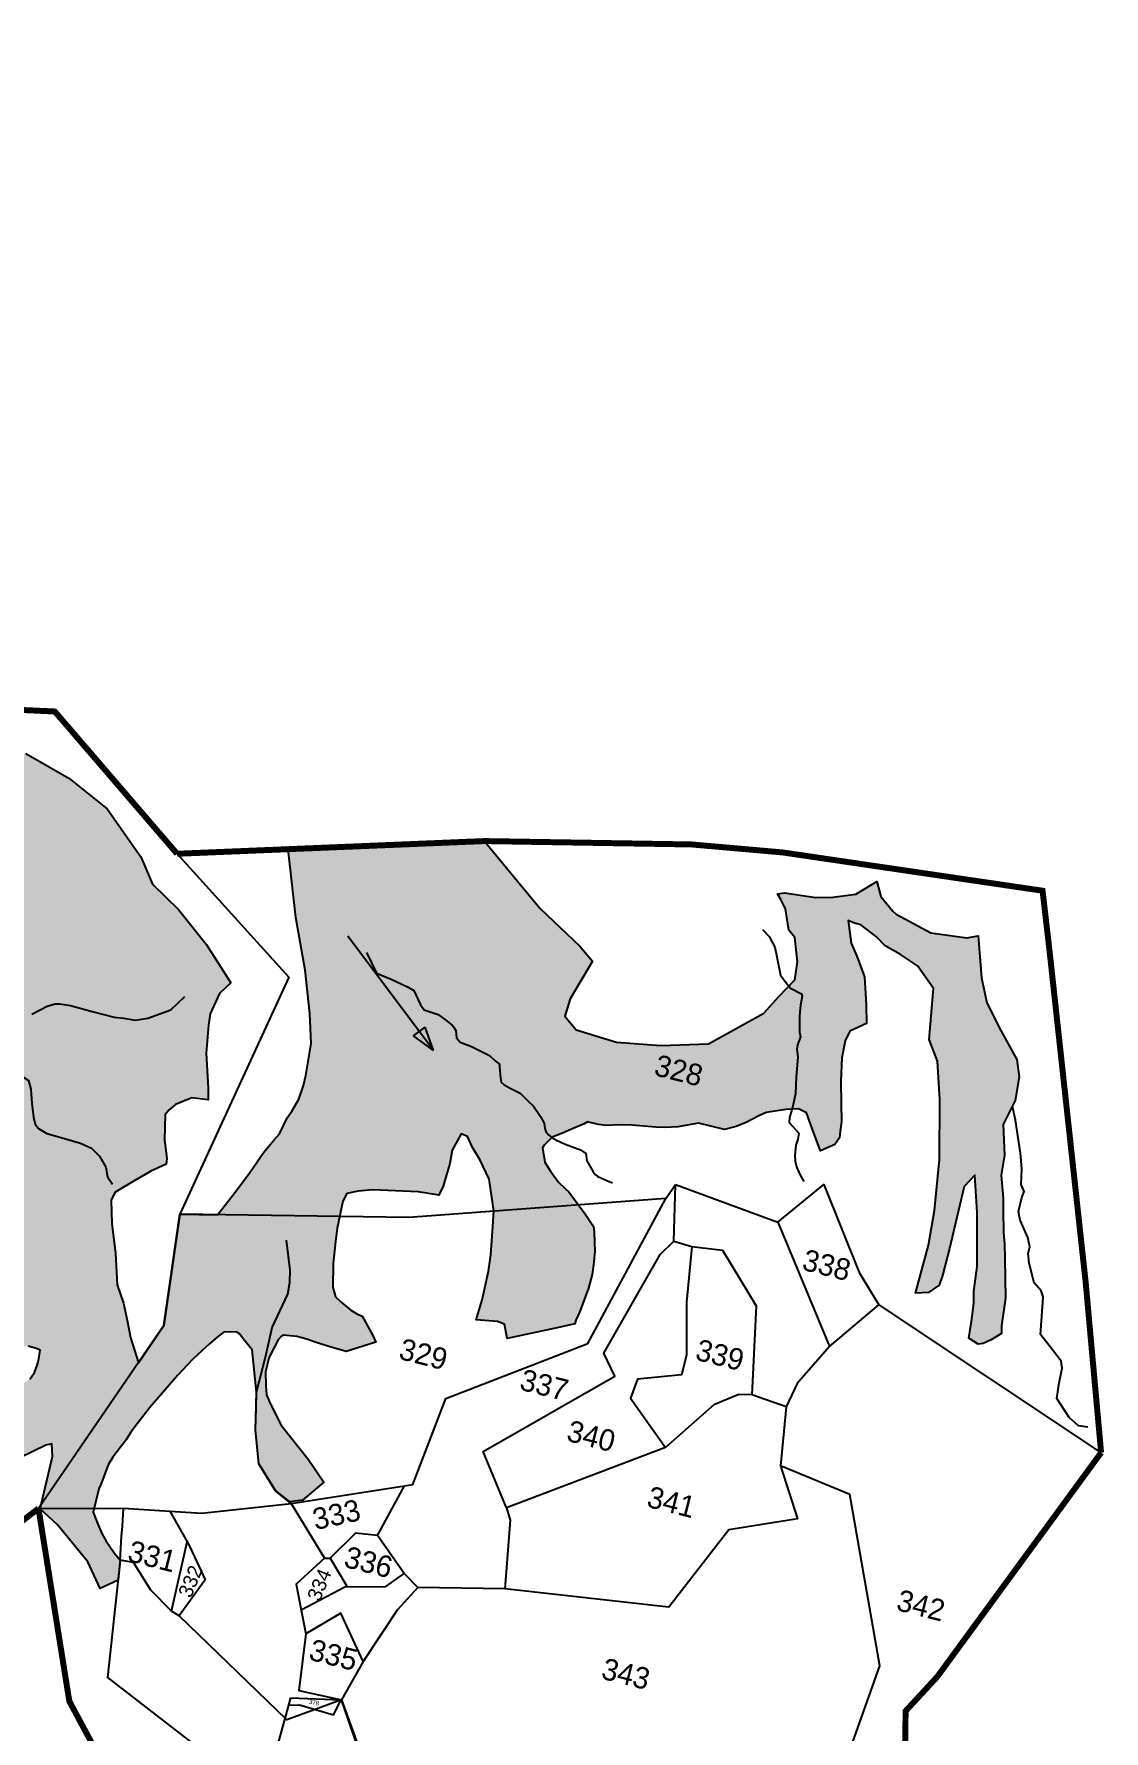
# Model space of a CAD drawing. Header units: metres. Extents: x 280662 to 285650, y 2029064 to 2031945.
# Drawn here: x 284568 to 285454, y 2030198 to 2031603 of the extents above; entities that cross this region are included whole.
import ezdxf
from ezdxf.enums import TextEntityAlignment as Align

# ---------------------------------------------------------------- set-up
doc = ezdxf.new("R2010")
doc.units = ezdxf.units.M
doc.header["$MEASUREMENT"] = 0
for name, color, linetype in [('LINE_WATER', 4, 'Continuous'), ('OFF', 1, 'Continuous'), ('POLY_HATCH', 12, 'Continuous'), ('POLY_PARCEL', 6, 'Continuous'), ('SYM_ARROW', 1, 'Continuous'), ('TEXT_PARCEL', 7, 'Continuous'), ('V_BOUND_LINE', 7, 'Continuous')]:
    doc.layers.add(name, color=color, linetype=linetype)
doc.styles.get("Standard").update_dxf_attribs({"font": 'simplex.shx'})
doc.styles.add('TEXT_MAP', font='KRDEV050.TTF', dxfattribs={"height": 2.5})
doc.dimstyles.get("Standard").update_dxf_attribs({"dimtxt": 0.18, "dimasz": 0.18, "dimexe": 0.18, "dimexo": 0.0625, "dimgap": 0.09, "dimtad": 0, "dimtih": 1, "dimtoh": 1, "dimdec": 4, "dimzin": 0, "dimdsep": 46, "dimtxsty": 'Standard', "dimcen": 0.09, "dimadec": 0, "dimazin": 0, "dimtfac": 1, "dimtdec": 4, "dimtofl": 0, "dimtmove": 0, "dimatfit": 3, "dimfxl": 1, "dimtolj": 1, "dimtzin": 0, "dimarcsym": 0})

# ---------------------------------------------------------------- blocks, each defined once
blk = doc.blocks.new('ARROWASPECT')
h = blk.add_hatch(color=256)
h.paths.add_polyline_path([(2.85, -2.85), (3.72, -1.98), (0, 0)])
h.paths.add_polyline_path([(0, 0), (1.98, -3.72), (2.85, -2.85)])
for points in [[(0, 0), (17.15, -17.15)], [(0, 0), (1.98, -3.72)], [(0, 0), (3.72, -1.98)], [(3.72, -1.98), (1.98, -3.72)]]:
    blk.add_lwpolyline(points)
blk = doc.blocks.new('122256566')
at = {"layer": 'POLY_HATCH'}
h = blk.add_hatch(dxfattribs=at)
h.set_pattern_fill('ZIGZAG', color=256, scale=10, style=0)
h.set_pattern_definition([(0, (286838.848, 2030038.3504), (1.25, 1.25), [1.25, -1.25]), (90, (286840.098, 2030038.3504), (-1.25, 1.25), [1.25, -1.25])])
h.paths.add_polyline_path([(287185.86, 2030291.36), (287186.1, 2030291.84), (287186.5, 2030292.39), (287187.7, 2030293.27), (287189.06, 2030293.43), (287188.82, 2030294.39), (287187.94, 2030297.19), (287187.54, 2030299.5), (287187.46, 2030300.46), (287187.78, 2030302.3), (287188.5, 2030303.42), (287185.7, 2030306.06), (287182.74, 2030308.3), (287180.11, 2030309.81), (287178.59, 2030311.81), (287174.86, 2030315.01), (287171.11, 2030316.69), (287167.11, 2030317.81), (287164.63, 2030318.21), (287164.31, 2030318.21), (287162.24, 2030318.13), (287160.24, 2030317.81), (287158.56, 2030317.33), (287155.2, 2030315.81), (287154.88, 2030315.57), (287153.68, 2030314.77), (287151.85, 2030313.57), (287150.89, 2030313.81), (287150.33, 2030314.05), (287147.29, 2030315.41), (287146.65, 2030315.33), (287142.34, 2030314.29), (287140.02, 2030313.81), (287139.66, 2030313.76), (287169.51, 2030268.61), (287170.4, 2030269.32), (287171.28, 2030269.88), (287173.68, 2030269.88), (287174.39, 2030269.88), (287176.39, 2030269.08), (287177.75, 2030269.24), (287179.51, 2030269.72), (287180.23, 2030269.72), (287180.55, 2030269.64), (287180.63, 2030268.76), (287180.63, 2030268.36), (287180.55, 2030267.72), (287180.31, 2030267.09), (287179.67, 2030266.37), (287177.83, 2030264.37), (287176.31, 2030263.01), (287173.89, 2030261.99), (287177.32, 2030256.81), (287178.64, 2030258.46), (287180.16, 2030259.66), (287182.96, 2030262.06), (287183.44, 2030262.3), (287183.76, 2030261.26), (287183.84, 2030256.76), (287185.52, 2030255.83), (287188.79, 2030253.43), (287190.34, 2030251.52), (287191.62, 2030252.57), (287191.38, 2030254.25), (287190.74, 2030254.71), (287189.86, 2030255.51), (287189.39, 2030255.99), (287188.83, 2030256.71), (287188.19, 2030257.59), (287188.19, 2030259.59), (287188.27, 2030260.15), (287188.43, 2030261.74), (287188.67, 2030262.46), (287188.91, 2030263.02), (287189.39, 2030264.14), (287189.62, 2030264.86), (287190.02, 2030265.82), (287190.66, 2030267.25), (287192.26, 2030270.45), (287192.82, 2030271.49), (287193.14, 2030272.05), (287193.7, 2030272.93), (287194.18, 2030273.64), (287194.66, 2030274.36), (287195.14, 2030274.92), (287196.29, 2030275.19), (287196.82, 2030274.76), (287197.46, 2030274.28), (287197.78, 2030274.04), (287199, 2030270.68), (287199.3, 2030269.35), (287199.69, 2030267.6), (287200.66, 2030264.91), (287202.49, 2030263.14), (287203.96, 2030262.47), (287204.96, 2030262.88), (287206.33, 2030264.78), (287204.57, 2030266.3), (287201.69, 2030268.53), (287200.33, 2030270.05), (287199.85, 2030270.69), (287199.61, 2030271.41), (287199.3, 2030272.53), (287199.3, 2030273.8), (287199.69, 2030275.4), (287199.93, 2030275.87), (287201.13, 2030276.04), (287202.01, 2030276.04), (287202.65, 2030275.96), (287203.93, 2030275.88), (287205.45, 2030275.84), (287207.68, 2030277.2), (287207.28, 2030277.68), (287206.01, 2030279.04), (287205.61, 2030279.12), (287204.97, 2030279.28), (287204.01, 2030279.75), (287203.45, 2030280.07), (287203.05, 2030280.79), (287202.57, 2030282.71), (287202.33, 2030284.55), (287202.17, 2030285.67), (287202.09, 2030287.98), (287202.25, 2030288.7), (287203.13, 2030289.1), (287204.25, 2030289.5), (287208, 2030290.3), (287209.76, 2030290.46), (287209.92, 2030291.26), (287210, 2030293.25), (287209.92, 2030294.37), (287210.32, 2030295.89), (287210.88, 2030295.81), (287211.52, 2030295.01), (287212.4, 2030294.13), (287213.52, 2030292.77), (287214.56, 2030290.3), (287214.8, 2030289.02), (287215.2, 2030286.67), (287215.36, 2030285.31), (287215.44, 2030282.84), (287215.36, 2030281.08), (287217.12, 2030281.4), (287217.76, 2030281.32), (287218.25, 2030280.22), (287222.33, 2030282.22), (287223.45, 2030282.78), (287223.45, 2030283.1), (287223.6, 2030283.9), (287223.84, 2030285.97), (287223.84, 2030287.17), (287223.76, 2030287.97), (287223.6, 2030289.09), (287223.37, 2030289.81), (287223.13, 2030290.69), (287222.97, 2030291.09), (287222.01, 2030291.96), (287220.25, 2030293.4), (287219.93, 2030293.56), (287219.21, 2030293.96), (287218.33, 2030294.68), (287217.69, 2030295.32), (287217.21, 2030296.44), (287217.29, 2030296.68), (287217.77, 2030297.48), (287218.41, 2030297.95), (287219.13, 2030298.51), (287220.09, 2030299.23), (287220.33, 2030299.47), (287221.29, 2030299.47), (287221.93, 2030299.55), (287222.97, 2030299.87), (287224, 2030300.11), (287226, 2030300.43), (287226.72, 2030300.59), (287227.76, 2030300.91), (287229.36, 2030301.63), (287231.61, 2030301.67), (287232.49, 2030302.15), (287233.29, 2030302.71), (287234.09, 2030303.43), (287234.65, 2030303.91), (287236.17, 2030304.55), (287237.2, 2030304.87), (287237.92, 2030304.71), (287238.96, 2030303.19), (287239.84, 2030301.91), (287240.88, 2030302.71), (287241.12, 2030303.35), (287241.04, 2030303.91), (287240.96, 2030304.71), (287240.56, 2030306.15), (287240.08, 2030307.99), (287239.68, 2030309.9), (287239.6, 2030311.34), (287239.76, 2030312.22), (287240.96, 2030313.18), (287240.56, 2030314.69), (287239.84, 2030316.93), (287238.8, 2030318.45), (287238.08, 2030319.41), (287237.36, 2030321.17), (287237.92, 2030321.09), (287238.48, 2030321.09), (287240, 2030320.45), (287240.88, 2030319.89), (287242.32, 2030319.49), (287243.92, 2030318.93), (287245.68, 2030317.41), (287246.39, 2030313.18), (287247.51, 2030311.58), (287248.49, 2030308.52), (287249.69, 2030303.65), (287250.33, 2030299.41), (287250.57, 2030296.46), (287250.49, 2030292.3), (287251.53, 2030292.62), (287252.25, 2030293.42), (287252.33, 2030294.3), (287252.33, 2030296.62), (287252.25, 2030301.97), (287252.89, 2030303.09), (287253.85, 2030300.13), (287254.32, 2030298.29), (287254.96, 2030295.74), (287255.2, 2030293.66), (287255.44, 2030292.7), (287255.6, 2030291.34), (287255.76, 2030289.75), (287256.64, 2030289.43), (287257.04, 2030289.59), (287257.6, 2030290.07), (287258.32, 2030290.78), (287258.16, 2030291.42), (287257.92, 2030293.74), (287257.04, 2030296.94), (287256.72, 2030298.13), (287256.4, 2030299.01), (287255.92, 2030300.85), (287255.68, 2030301.81), (287255.04, 2030303.65), (287254.88, 2030305.32), (287254.16, 2030307.8), (287254.64, 2030309.99), (287254.48, 2030311.99), (287253.92, 2030313.35), (287252.08, 2030315.34), (287250.32, 2030317.34), (287249.36, 2030319.26), (287248.24, 2030322.61), (287247.36, 2030322.21), (287244.33, 2030321.89), (287241.13, 2030322.69), (287240.81, 2030322.85), (287239.53, 2030323.81), (287238.89, 2030324.93), (287237.45, 2030323.49), (287235.62, 2030322.77), (287234.26, 2030322.37), (287231.62, 2030322.13), (287231.06, 2030321.89), (287231.46, 2030321.49), (287232.02, 2030320.85), (287232.74, 2030319.18), (287233.38, 2030318.7), (287234.1, 2030316.78), (287234.26, 2030315.26), (287233.3, 2030313.59), (287232.42, 2030311.91), (287228.55, 2030308.3), (287224.71, 2030307.18), (287221.03, 2030306.54), (287217.52, 2030306.7), (287216.32, 2030307.58), (287216.4, 2030309.1), (287217.44, 2030312.61), (287216.08, 2030313.57), (287212.08, 2030315.81), (287209.68, 2030317.57), (287206.19, 2030320.15), (287190.39, 2030315.44), (287192.42, 2030310.06), (287194.26, 2030305.98), (287195.54, 2030302.55), (287196.26, 2030300.15), (287196.5, 2030297.44), (287196.5, 2030296.56), (287196.42, 2030295.36), (287196.1, 2030294.24), (287195.86, 2030293.6), (287195.54, 2030292.16), (287195.22, 2030291.52), (287194.66, 2030290.33), (287193.94, 2030288.41), (287193.14, 2030286.49), (287192.19, 2030284.3), (287189.11, 2030283.57), (287190.1, 2030274.21), (287188.82, 2030270.66), (287187.63, 2030272.54), (287187.07, 2030273.74), (287186.35, 2030275.18), (287185.47, 2030276.54), (287184.67, 2030279.09), (287183.79, 2030281.41), (287183.23, 2030283.29), (287183.39, 2030284.01), (287183.87, 2030284.49), (287184.75, 2030285.37), (287185.47, 2030286.08), (287185.86, 2030286.48), (287186.98, 2030287.36), (287186.9, 2030287.84), (287186.66, 2030288.48), (287186.34, 2030289.28)])
at = {"layer": 'LINE_WATER'}
for points in [[(287230.58, 2030318.69), (287231.28, 2030318.26), (287231.94, 2030317.51), (287232.32, 2030316.76), (287232.98, 2030315.35), (287233.4, 2030315.02), (287234.06, 2030314.5), (287235.09, 2030314.27), (287235.19, 2030314.08), (287235.23, 2030313.33), (287235.37, 2030312.43), (287235.7, 2030311.12), (287235.89, 2030310.74), (287235.8, 2030310.04), (287235.84, 2030309.66), (287236.08, 2030309.05), (287236.36, 2030307.4), (287236.64, 2030306.04), (287236.69, 2030304.96), (287236.64, 2030303.97), (287236.74, 2030303.55), (287237.73, 2030302.89), (287237.77, 2030302.37), (287237.73, 2030301.86), (287237.87, 2030301.01), (287238.01, 2030300.54), (287238.24, 2030300.12), (287238.67, 2030299.55), (287239.14, 2030299.08)], [(287267.27, 2030284.95), (287266.46, 2030284.86), (287265.53, 2030285.35), (287264.14, 2030286.64), (287264.01, 2030287.98), (287263.96, 2030289.23), (287263.74, 2030289.77), (287262.8, 2030290.52), (287261.51, 2030291.51), (287261.1, 2030293.78), (287260.93, 2030294.63), (287260.66, 2030295.08), (287259.94, 2030295.57), (287259.1, 2030297.08), (287258.83, 2030297.84), (287258.83, 2030298.42), (287258.47, 2030299.14), (287257.49, 2030300.39), (287257.18, 2030301.06), (287257.18, 2030302.26), (287257.22, 2030302.8), (287256.86, 2030303.29), (287256.58, 2030304.57), (287256.14, 2030305.82), (287255.06, 2030308.41), (287254.53, 2030309.48)], [(287198.89, 2030308.67), (287200.14, 2030307.19), (287201.43, 2030307.01), (287202.91, 2030306.73), (287203.51, 2030306.55), (287204.34, 2030305.53), (287204.76, 2030305.21), (287206, 2030305.1), (287206.72, 2030304.79), (287207.34, 2030304.54), (287207.5, 2030304.42), (287207.75, 2030304.17), (287207.97, 2030303.58), (287208.34, 2030303.3), (287209.34, 2030303.2), (287210.99, 2030302.83), (287211.58, 2030302.52), (287211.99, 2030302.33), (287212.05, 2030302.11), (287212.37, 2030301.22), (287212.5, 2030300.91), (287212.81, 2030300.75), (287213.34, 2030300.6), (287214.27, 2030300.41), (287215.08, 2030299.91), (287215.61, 2030299.63), (287216.39, 2030298.92), (287216.83, 2030298.45), (287216.99, 2030298.04), (287217.14, 2030297.82), (287217.42, 2030297.61), (287217.76, 2030297.45), (287218.2, 2030297.33), (287218.98, 2030297.2), (287220.32, 2030297.05), (287220.85, 2030296.86), (287221.07, 2030296.27), (287221.82, 2030295.52), (287222.04, 2030295.33), (287222.29, 2030295.24), (287223.16, 2030295.08), (287223.6, 2030295.02)], [(287172.96, 2030296.76), (287174.05, 2030297.75), (287174.66, 2030298.09), (287175.04, 2030298.18), (287175.94, 2030298.27), (287177.83, 2030298.23), (287179.73, 2030298.23), (287180.49, 2030298.32), (287181.48, 2030298.42), (287182.47, 2030298.84), (287184.18, 2030299.98), (287185.03, 2030301.35)], [(287169.41, 2030294.77), (287169.93, 2030293.45), (287171.11, 2030292.22), (287171.77, 2030291.98), (287172.53, 2030291.79), (287173.24, 2030291.6), (287174.05, 2030291.32), (287174.43, 2030290.66), (287174.8, 2030289.52), (287175.23, 2030288.43), (287175.51, 2030287.91), (287175.85, 2030287.63), (287176.65, 2030287.39), (287178.17, 2030287.34), (287179.59, 2030287.3), (287180.58, 2030287.11), (287181.38, 2030286.63), (287182.14, 2030285.88), (287182.47, 2030285.12), (287183.01, 2030284.62)], [(287204.11, 2030262.37), (287202.64, 2030263.04), (287200.66, 2030264.91), (287199.69, 2030267.6), (287199, 2030270.68), (287199, 2030273.82), (287198.95, 2030276.28), (287199.52, 2030279.31), (287199.46, 2030280.28), (287199.23, 2030281.31), (287198.32, 2030283.65)]]:
    blk.add_lwpolyline(points, dxfattribs=at)
at = {"layer": 'POLY_HATCH'}
for points in [[(287167.11, 2030317.81), (287171.11, 2030316.69), (287174.86, 2030315.01), (287178.59, 2030311.81), (287180.11, 2030309.81), (287182.74, 2030308.3), (287185.7, 2030306.06), (287188.5, 2030303.42), (287187.78, 2030302.3), (287187.46, 2030300.46), (287187.54, 2030299.5), (287187.94, 2030297.19), (287188.82, 2030294.39), (287189.06, 2030293.43), (287187.7, 2030293.27), (287186.5, 2030292.39), (287186.1, 2030291.84), (287185.86, 2030291.36), (287186.34, 2030289.28), (287186.66, 2030288.48), (287186.9, 2030287.84), (287186.98, 2030287.36), (287185.86, 2030286.48), (287185.47, 2030286.08), (287184.75, 2030285.37), (287183.87, 2030284.49), (287183.39, 2030284.01), (287183.23, 2030283.29), (287183.79, 2030281.41), (287184.67, 2030279.09), (287185.47, 2030276.54), (287186.35, 2030275.18), (287187.07, 2030273.74), (287187.63, 2030272.54), (287188.82, 2030270.66), (287190.1, 2030274.21), (287189.11, 2030283.57), (287192.19, 2030284.3), (287193.14, 2030286.49), (287193.94, 2030288.41), (287194.66, 2030290.33), (287195.22, 2030291.52), (287195.54, 2030292.16), (287195.86, 2030293.6), (287196.1, 2030294.24), (287196.42, 2030295.36), (287196.5, 2030296.56), (287196.5, 2030297.44), (287196.26, 2030300.15), (287195.54, 2030302.55), (287194.26, 2030305.98), (287192.42, 2030310.06), (287190.39, 2030315.44), (287206.19, 2030320.15), (287209.68, 2030317.57), (287212.08, 2030315.81), (287216.08, 2030313.57), (287217.44, 2030312.61), (287216.4, 2030309.1), (287216.32, 2030307.58), (287216.32, 2030307.58), (287217.52, 2030306.7), (287221.03, 2030306.54), (287224.71, 2030307.18), (287228.55, 2030308.3), (287232.42, 2030311.91), (287233.3, 2030313.59), (287234.26, 2030315.26), (287234.1, 2030316.78), (287233.38, 2030318.7), (287232.74, 2030319.18), (287232.02, 2030320.85), (287231.46, 2030321.49), (287231.06, 2030321.89), (287231.62, 2030322.13), (287234.26, 2030322.37), (287235.62, 2030322.77), (287237.45, 2030323.49), (287238.89, 2030324.93), (287239.53, 2030323.81), (287240.81, 2030322.85), (287241.13, 2030322.69), (287244.33, 2030321.89), (287247.36, 2030322.21), (287248.24, 2030322.61), (287249.36, 2030319.26), (287250.32, 2030317.34), (287252.08, 2030315.34), (287253.92, 2030313.35), (287254.48, 2030311.99), (287254.64, 2030309.99), (287254.16, 2030307.8), (287254.88, 2030305.32), (287255.04, 2030303.65), (287255.68, 2030301.81), (287255.92, 2030300.85), (287256.4, 2030299.01), (287256.72, 2030298.13), (287257.04, 2030296.94), (287257.92, 2030293.74), (287258.16, 2030291.42), (287258.32, 2030290.78), (287257.6, 2030290.07), (287257.04, 2030289.59), (287256.64, 2030289.43), (287255.76, 2030289.75), (287255.6, 2030291.34), (287255.44, 2030292.7), (287255.2, 2030293.66), (287254.96, 2030295.74), (287254.32, 2030298.29), (287253.85, 2030300.13), (287252.89, 2030303.09), (287252.25, 2030301.97), (287252.33, 2030296.62), (287252.33, 2030294.3), (287252.25, 2030293.42), (287251.53, 2030292.62), (287250.49, 2030292.3), (287250.57, 2030296.46), (287250.33, 2030299.41), (287249.69, 2030303.65), (287248.49, 2030308.52), (287247.51, 2030311.58), (287246.39, 2030313.18), (287245.68, 2030317.41), (287243.92, 2030318.93), (287242.32, 2030319.49), (287240.88, 2030319.89), (287240, 2030320.45), (287238.48, 2030321.09), (287237.92, 2030321.09), (287237.36, 2030321.17), (287238.08, 2030319.41), (287238.8, 2030318.45), (287239.84, 2030316.93), (287240.56, 2030314.69), (287240.96, 2030313.18), (287239.76, 2030312.22), (287239.6, 2030311.34), (287239.68, 2030309.9), (287240.08, 2030307.99), (287240.56, 2030306.15), (287240.96, 2030304.71), (287241.04, 2030303.91), (287241.12, 2030303.35), (287240.88, 2030302.71), (287239.84, 2030301.91), (287238.96, 2030303.19), (287237.92, 2030304.71), (287237.2, 2030304.87), (287236.17, 2030304.55), (287234.65, 2030303.91), (287234.09, 2030303.43), (287233.29, 2030302.71), (287232.49, 2030302.15), (287231.61, 2030301.67), (287229.36, 2030301.63), (287227.76, 2030300.91), (287226.72, 2030300.59), (287226, 2030300.43), (287224, 2030300.11), (287222.97, 2030299.87), (287221.93, 2030299.55), (287221.29, 2030299.47), (287220.33, 2030299.47), (287220.09, 2030299.23), (287219.13, 2030298.51), (287218.41, 2030297.95), (287217.77, 2030297.48), (287217.29, 2030296.68), (287217.21, 2030296.44), (287217.69, 2030295.32), (287218.33, 2030294.68), (287219.21, 2030293.96), (287219.93, 2030293.56), (287220.25, 2030293.4), (287222.01, 2030291.96), (287222.97, 2030291.09), (287223.13, 2030290.69), (287223.37, 2030289.81), (287223.6, 2030289.09), (287223.76, 2030287.97), (287223.84, 2030287.17), (287223.84, 2030285.97), (287223.6, 2030283.9), (287223.45, 2030283.1), (287223.45, 2030282.78), (287222.33, 2030282.22), (287218.25, 2030280.22), (287217.76, 2030281.32), (287217.12, 2030281.4), (287215.36, 2030281.08), (287215.44, 2030282.84), (287215.36, 2030285.31), (287215.2, 2030286.67), (287214.8, 2030289.02), (287214.56, 2030290.3), (287213.52, 2030292.77), (287212.4, 2030294.13), (287211.52, 2030295.01), (287210.88, 2030295.81), (287210.32, 2030295.89), (287209.92, 2030294.37), (287210, 2030293.25), (287209.92, 2030291.26), (287209.76, 2030290.46), (287208, 2030290.3), (287204.25, 2030289.5), (287203.13, 2030289.1), (287202.25, 2030288.7), (287202.09, 2030287.98), (287202.17, 2030285.67), (287202.33, 2030284.55), (287202.57, 2030282.71), (287203.05, 2030280.79), (287203.45, 2030280.07), (287204.01, 2030279.75), (287204.97, 2030279.28), (287205.61, 2030279.12), (287206.01, 2030279.04), (287207.28, 2030277.68), (287207.68, 2030277.2), (287205.45, 2030275.84), (287203.93, 2030275.88), (287202.65, 2030275.96), (287202.01, 2030276.04), (287201.13, 2030276.04), (287200.01, 2030275.88), (287199.85, 2030275.72), (287199.69, 2030275.4), (287199.3, 2030273.8), (287199.3, 2030272.53), (287199.61, 2030271.41), (287199.85, 2030270.69), (287200.33, 2030270.05), (287201.69, 2030268.53), (287204.57, 2030266.3), (287206.33, 2030264.78), (287204.96, 2030262.88), (287203.96, 2030262.47), (287202.49, 2030263.14), (287200.66, 2030264.91), (287199.69, 2030267.6), (287199.3, 2030269.35), (287199, 2030270.68), (287197.78, 2030274.04), (287197.46, 2030274.28), (287196.82, 2030274.76), (287196.42, 2030275.08), (287196.18, 2030275.16), (287195.14, 2030274.92), (287194.66, 2030274.36), (287194.18, 2030273.64), (287193.7, 2030272.93), (287193.14, 2030272.05), (287192.82, 2030271.49), (287192.26, 2030270.45), (287190.66, 2030267.25), (287190.02, 2030265.82), (287189.62, 2030264.86), (287189.39, 2030264.14), (287188.91, 2030263.02), (287188.67, 2030262.46), (287188.43, 2030261.74), (287188.27, 2030260.15), (287188.19, 2030259.59), (287188.19, 2030257.59), (287188.83, 2030256.71), (287189.39, 2030255.99), (287189.86, 2030255.51), (287190.74, 2030254.71), (287191.38, 2030254.25), (287191.62, 2030252.57), (287190.34, 2030251.52), (287188.79, 2030253.43), (287185.52, 2030255.83), (287183.84, 2030256.76), (287183.76, 2030261.26), (287183.44, 2030262.3), (287182.96, 2030262.06), (287180.16, 2030259.66)], [(287180.31, 2030267.09), (287180.55, 2030267.72), (287180.63, 2030268.36), (287180.63, 2030268.76), (287180.55, 2030269.64), (287180.23, 2030269.72), (287179.51, 2030269.72)]]:
    blk.add_lwpolyline(points, dxfattribs=at)
at = {"layer": 'POLY_PARCEL'}
for points in [[(287181.47, 2030312.79), (287193.1, 2030305.07), (287189.11, 2030283.57)], [(287237.85, 2030295.22), (287240.82, 2030299.25), (287245.5, 2030292.82)], [(287228.27, 2030294.85), (287228.75, 2030296.19)], [(287229.79, 2030291.55), (287228.75, 2030296.19)], [(287228.75, 2030296.19), (287237.85, 2030295.22)], [(287228.27, 2030294.85), (287207.77, 2030288), (287189.11, 2030283.57)], [(287212.95, 2030266.14), (287213.6, 2030266.41), (287214.51, 2030274.07), (287224.93, 2030281.46), (287228.27, 2030294.85)], [(287237.85, 2030295.22), (287244.6, 2030286.2)], [(287245.5, 2030292.82), (287247.77, 2030290.59)], [(287221.69, 2030266.44), (287218.63, 2030270.54), (287227.77, 2030279.37), (287226.4, 2030281.01), (287228.97, 2030290.18), (287229.79, 2030291.55)], [(287231.37, 2030291.49), (287232.08, 2030286.85), (287233.18, 2030282.54), (287233.18, 2030280.84), (287229.68, 2030279.59), (287229.51, 2030277.89), (287233.36, 2030274.6)], [(287229.79, 2030291.55), (287231.37, 2030291.49)], [(287231.37, 2030291.49), (287233.94, 2030291.82), (287237.82, 2030288), (287239.31, 2030280.66)], [(287244.6, 2030286.2), (287247.77, 2030290.59)], [(287247.77, 2030290.59), (287268.86, 2030283.16)], [(287244.6, 2030286.2), (287242.74, 2030282.52), (287242.32, 2030280.41)], [(287189.11, 2030283.57), (287190.1, 2030274.21), (287183.68, 2030256.76)], [(287239.31, 2030280.66), (287238.22, 2030280.44), (287236.42, 2030279.08), (287233.36, 2030274.6)], [(287242.32, 2030280.41), (287239.31, 2030280.66)], [(287242.32, 2030280.41), (287243.09, 2030275.49)], [(287243.09, 2030275.49), (287245.55, 2030271.55), (287240.21, 2030269.23), (287236.93, 2030261.73), (287223.21, 2030259.83)], [(287254.51, 2030253.15), (287255.26, 2030261.29), (287249.31, 2030274.6), (287243.09, 2030275.49)], [(287233.36, 2030274.6), (287221.69, 2030266.44)], [(287221.69, 2030266.44), (287222.24, 2030265.51), (287223.21, 2030259.83)], [(287204.11, 2030262.37), (287212.95, 2030266.14)], [(287211.78, 2030261.55), (287212.95, 2030266.14)], [(287194.42, 2030259.24), (287197.06, 2030259.73), (287204.11, 2030262.37)], [(287204.11, 2030262.37), (287207.95, 2030258.61)], [(287211.78, 2030261.55), (287209.95, 2030261.27), (287208.4, 2030258.73)], [(287214.72, 2030259.01), (287211.78, 2030261.55)], [(287190.59, 2030258.53), (287194.42, 2030259.24)], [(287194.42, 2030259.24), (287196.44, 2030257.11)], [(287223.21, 2030259.83), (287216.11, 2030258.15)], [(287183.68, 2030256.76), (287190.59, 2030258.53)], [(287191.38, 2030254.25), (287190.99, 2030256.19), (287190.87, 2030257.04), (287190.59, 2030258.53)], [(287207.95, 2030258.61), (287206.17, 2030255.91), (287207.12, 2030253.92)], [(287207.95, 2030258.61), (287208.4, 2030258.73)], [(287208.4, 2030258.73), (287210.32, 2030256.8), (287210.23, 2030256.71)], [(287210.23, 2030256.71), (287213.49, 2030257.58), (287214.72, 2030259.01)], [(287216.11, 2030258.15), (287214.91, 2030255.89), (287213.2, 2030251)], [(287214.72, 2030259.01), (287216.11, 2030258.15)], [(287196.44, 2030257.11), (287196.82, 2030256.7), (287198.69, 2030254.4), (287197.33, 2030250.93)], [(287196.59, 2030251.16), (287196.44, 2030257.11)], [(287210.23, 2030256.71), (287207.12, 2030253.92)], [(287196.59, 2030251.16), (287194.48, 2030252.42), (287192.51, 2030254.32), (287191.38, 2030254.25)], [(287191.38, 2030254.25), (287192.77, 2030244.45), (287202.22, 2030240.32), (287205.18, 2030236.31), (287206.45, 2030235.6), (287210.81, 2030221.96), (287207.99, 2030219.36), (287207.19, 2030216.97)], [(287207.12, 2030253.92), (287207.99, 2030252.09)], [(287213.2, 2030251), (287210.39, 2030254.49), (287207.99, 2030252.09)], [(287207.99, 2030252.09), (287208.56, 2030247.34), (287212.22, 2030247.46)], [(287197.33, 2030250.93), (287196.59, 2030251.16)], [(287212.22, 2030247.46), (287208.19, 2030244.71), (287197.33, 2030250.93)], [(287213.2, 2030251), (287212.22, 2030247.46)], [(287212.22, 2030247.46), (287220.61, 2030235.1)]]:
    blk.add_lwpolyline(points, dxfattribs=at)
at = {"layer": 'V_BOUND_LINE', "const_width": 0.5}
for points in [[(287181.47, 2030312.79), (287168.61, 2030321.83), (287140.92, 2030316.17), (287112.97, 2030319.28), (287076.15, 2030309.86), (287068.55, 2030311.03), (287047.29, 2030310.84), (287044.83, 2030306.98), (287034.97, 2030301.8), (287002.16, 2030303.59), (286991.77, 2030323.11), (286985.41, 2030329.59), (286976.36, 2030331.15), (286971.06, 2030330.1)], [(287268.86, 2030283.16), (287264.1, 2030296.68), (287254.43, 2030322.63), (287252.54, 2030327.6), (287230.64, 2030325.36), (287223.1, 2030324.14), (287206.19, 2030320.15), (287181.47, 2030312.79)], [(287260.16, 2030261.59), (287268.86, 2030283.16)], [(287261.91, 2030243.31), (287258.29, 2030258.15), (287260.16, 2030261.59)], [(287155.99, 2030217.48), (287159.57, 2030229.68), (287157.46, 2030243.23), (287170.05, 2030249.46), (287177.39, 2030248.78), (287183.68, 2030256.76)], [(287183.68, 2030256.76), (287190.15, 2030241.74), (287199.4, 2030231.63), (287202.61, 2030227.93), (287206, 2030224.41), (287206.88, 2030216.78)]]:
    blk.add_lwpolyline(points, dxfattribs=at)
at = {"layer": 'SYM_ARROW', "xscale": 0.492958081662209, "yscale": 0.492958081662209, "zscale": 0.492958081662209, "rotation": 186.1608025464232}
blk.add_blockref('ARROWASPECT', (287206.35, 2030302.1), dxfattribs=at)
at = {"layer": 'TEXT_PARCEL', "style": 'TEXT_MAP'}
for s, p in [('328', (287226.69, 2030305.52)), ('338', (287242.71, 2030292.76)), ('339', (287235.89, 2030283.26)), ('329', (287211.78, 2030277.22)), ('337', (287222.23, 2030277.21)), ('340', (287227.1, 2030274.02)), ('341', (287234.97, 2030270.31)), ('342', (287257.37, 2030267.05)), ('336', (287211.6, 2030259.2)), ('343', (287234.81, 2030255.42)), ('331', (287193.91, 2030255.22)), ('335', (287210.66, 2030250.94))]:
    blk.add_text(s, height=1.8, dxfattribs=at).set_placement(p, align=Align.MIDDLE)
for s, height, rotation, p in [('333', 1.8, 26.6957, (287208.01, 2030262.4)), ('334', 1.2, 81.6683, (287208.06, 2030256.34)), ('332', 1.2, 81.6683, (287197.52, 2030253.97))]:
    blk.add_text(s, height=height, rotation=rotation, dxfattribs=at).set_placement(p, align=Align.MIDDLE)
blk = doc.blocks.new('TEXTDOUBLEARROW')
for points in [[(-6.6, 0), (0.2, 0)], [(6.3, 0), (-0.6, 0)]]:
    blk.add_leader(points, dimstyle='Standard', override={"dimtxt": 2.5, "dimasz": 2.5, "dimexe": 1.25, "dimexo": 0.625, "dimgap": 0.625, "dimtad": 1, "dimtih": 0, "dimtoh": 0, "dimzin": 8, "dimcen": 2.5, "dimtofl": 1})
blk = doc.blocks.new('332255666')
at = {"layer": 'OFF'}
blk.add_lwpolyline([(286952.61, 2030058.84), (286955.76, 2030060.09)], dxfattribs=at)
at = {"layer": 'POLY_PARCEL'}
for points in [[(286909.41, 2030154.09), (286913.75, 2030155.03), (286928.24, 2030153.84), (286930.16, 2030160.54)], [(286909.41, 2030154.09), (286909.62, 2030157.24)], [(286909.62, 2030157.24), (286930.16, 2030160.54)], [(286930.16, 2030160.54), (286950.67, 2030125.76), (286959.85, 2030103.06)], [(286941.87, 2030082.33), (286923.43, 2030122.96), (286919.66, 2030124.72), (286907.91, 2030132.47), (286909.41, 2030154.09)], [(286959.85, 2030103.06), (286953.28, 2030098.64), (286961.23, 2030085.04), (286959.05, 2030083.32), (286958.02, 2030084.37)], [(286959.85, 2030103.06), (286967.84, 2030083.44), (286973.56, 2030062.91), (286966.15, 2030061.86)], [(286951.73, 2030085.93), (286949.07, 2030088.83), (286947.38, 2030087.95), (286945.61, 2030088.67), (286943.71, 2030085.99), (286944.18, 2030084.74), (286945.25, 2030084.69)], [(286945.25, 2030084.69), (286946.04, 2030085.1)], [(286946.04, 2030085.1), (286947.53, 2030085.04), (286947.83, 2030084.6)], [(286947.83, 2030084.6), (286947.54, 2030084.09), (286946.05, 2030082.84), (286946.45, 2030079.85), (286948.65, 2030079.2), (286947.82, 2030073.71), (286950.14, 2030070.38), (286949.74, 2030061.99), (286952.61, 2030058.84), (286949.91, 2030057.52)], [(286953.33, 2030086.39), (286951.73, 2030085.93)], [(286951.93, 2030075.93), (286952.61, 2030077.7), (286951.73, 2030085.93)], [(286958.02, 2030084.37), (286955.62, 2030088.78), (286953.07, 2030086.96), (286953.33, 2030086.39)], [(286953.33, 2030086.39), (286955.31, 2030080.16), (286957.29, 2030078.71), (286959, 2030077.88), (286958.9, 2030074.45), (286960.92, 2030067.6), (286961.7, 2030067.65), (286963.42, 2030069.21), (286964.2, 2030068.12), (286966.22, 2030068.53), (286966.15, 2030061.86)], [(286949.91, 2030057.52), (286949.25, 2030056.63), (286946.89, 2030057.11), (286941.39, 2030068.48), (286939.62, 2030076.11), (286941.73, 2030081.28), (286941.87, 2030082.33)], [(286942.8, 2030082.49), (286941.87, 2030082.33)], [(286949.91, 2030057.52), (286946.47, 2030061.46), (286947, 2030063.3), (286947.6, 2030070.16), (286944.61, 2030076.21), (286944.78, 2030081.12), (286942.8, 2030082.49)], [(286963.09, 2030061.38), (286960.51, 2030064.53), (286957.55, 2030071.54), (286957.18, 2030075.49), (286956.3, 2030077.78), (286955.47, 2030078.92), (286954.53, 2030078.56), (286953.28, 2030076.74), (286954.48, 2030074.71), (286954.69, 2030071.54), (286956.09, 2030070.09), (286956.19, 2030068.06), (286955.99, 2030066.92), (286957.13, 2030065.78), (286957.39, 2030064.95), (286958.01, 2030064.74), (286958.49, 2030060.73)], [(286958.49, 2030060.73), (286955.76, 2030060.09), (286953.29, 2030069.85), (286953.36, 2030072.48), (286952.19, 2030073.97), (286951.93, 2030075.93)], [(286963.09, 2030061.38), (286958.49, 2030060.73)], [(286966.15, 2030061.86), (286963.09, 2030061.38)]]:
    blk.add_lwpolyline(points, dxfattribs=at)
at = {"layer": 'SYM_ARROW', "xscale": 0.5025232443731651, "yscale": 0.5025232443731651, "zscale": 0.5025232443731651, "rotation": 17.64054567278011}
for p in [(286952.96, 2030083.54), (286954.53, 2030062.86), (286966.45, 2030066.01)]:
    blk.add_blockref('TEXTDOUBLEARROW', p, dxfattribs=at)
at = {"layer": 'TEXT_PARCEL', "style": 'TEXT_MAP'}
for s, p in [('378', (286919.41, 2030157.21)), ('379', (286943.46, 2030109.3)), ('380', (286963.86, 2030079.26)), ('381', (286944.32, 2030069.92))]:
    blk.add_text(s, height=1.8, dxfattribs=at).set_placement(p, align=Align.MIDDLE)

msp = doc.modelspace()

# ---------------------------------------------------------------- block references
for name, p, xscale, yscale, zscale, rotation in [('122256566', (-7390896.2, -16716072.3), 9.879166282455152, 9.879166282455152, 9.879166282455152, 345.785237413252), ('332255666', (-1097637.9, -1851618.9), 2.009751675623759, 2.009751675623759, 2.009751675623759, 348.4419448780032)]:
    msp.add_blockref(name, p, dxfattribs=dict(xscale=xscale, yscale=yscale, zscale=zscale, rotation=rotation))

doc.saveas('drawing.dxf')
